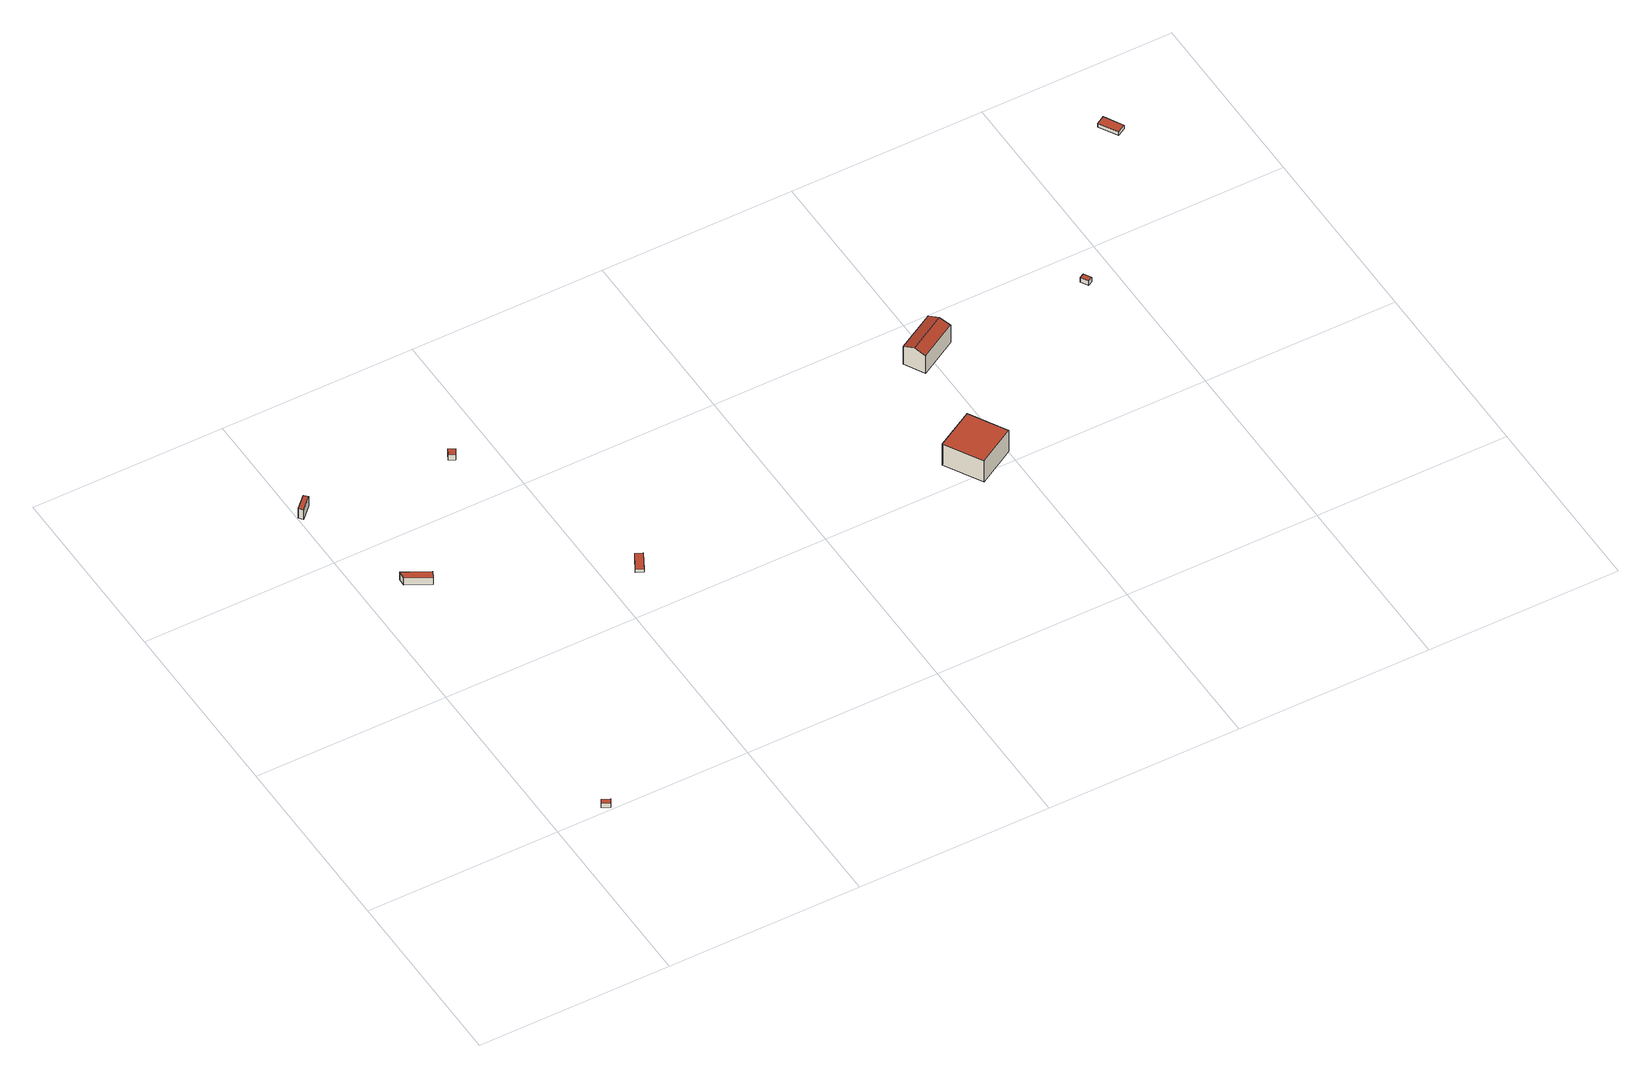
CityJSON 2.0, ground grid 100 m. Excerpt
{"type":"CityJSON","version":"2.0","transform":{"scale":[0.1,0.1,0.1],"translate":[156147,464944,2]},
"CityObjects":{
"building1":{"type":"Building","attributes":{"b3_dak_type":"horizontal","b3_extrusie":"standard","b3_h_dak_50p":6,"b3_h_dak_70p":6.01,"b3_h_dak_max":6.22,"b3_h_dak_min":5.96,"b3_h_maaiveld":3.28,"b3_is_glas_dak":false,"b3_kas_warenhuis":false,"b3_kwaliteitsindicator":true,"b3_mutatie_ahn3_ahn4":false,"b3_mutatie_ahn4_ahn5":false,"b3_n_nok":0,"b3_n_vlakken":1,"b3_opp_buitenmuur":38.39,"b3_opp_dak_plat":11.69,"b3_opp_dak_schuin":0,"b3_opp_grond":11.68,"b3_opp_scheidingsmuur":0,"b3_rmse_lod12":0.136,"b3_rmse_lod13":0.136,"b3_rmse_lod22":0.128,"b3_t_run":9,"b3_val3dity_lod12":"[]","b3_val3dity_lod13":"[]","b3_val3dity_lod22":"[]","b3_volume_lod12":31.93,"b3_volume_lod13":31.93,"b3_volume_lod22":31.97,"geconstateerd":false,"oorspronkelijkbouwjaar":1999,"status":"Pand in gebruik"},"children":["building1-1"]},
"building1-1":{"type":"BuildingPart","parents":["building1"],"geometry":[{"type":"Solid","lod":"2.2","boundaries":[[[[0,1,2,3]],[[4,5,6,7]],[[7,6,1,0]],[[6,5,2,1]],[[5,4,3,2]],[[4,7,0,3]]]],"semantics":{"surfaces":[{"type":"GroundSurface"},{"type":"RoofSurface"},{"type":"WallSurface"}],"values":[[0,1,2,2,2,2]]}}]},
"building2":{"type":"Building","attributes":{"b3_dak_type":"horizontal","b3_extrusie":"standard","b3_h_dak_50p":8.33,"b3_h_dak_70p":8.34,"b3_h_dak_max":8.39,"b3_h_dak_min":8.27,"b3_h_maaiveld":2.23,"b3_is_glas_dak":false,"b3_kas_warenhuis":false,"b3_kwaliteitsindicator":true,"b3_mutatie_ahn3_ahn4":false,"b3_mutatie_ahn4_ahn5":false,"b3_n_nok":0,"b3_n_vlakken":1,"b3_opp_buitenmuur":139.33,"b3_opp_dak_plat":23.57,"b3_opp_dak_schuin":0,"b3_opp_grond":23.57,"b3_opp_scheidingsmuur":0,"b3_rmse_lod12":0.0244,"b3_rmse_lod13":0.0244,"b3_rmse_lod22":0.0213,"b3_t_run":13,"b3_val3dity_lod12":"[]","b3_val3dity_lod13":"[]","b3_val3dity_lod22":"[]","b3_volume_lod12":143.84,"b3_volume_lod13":143.84,"b3_volume_lod22":143.63,"geconstateerd":false,"oorspronkelijkbouwjaar":1999,"status":"Pand in gebruik"},"children":["building2-1"]},
"building2-1":{"type":"BuildingPart","parents":["building2"],"geometry":[{"type":"Solid","lod":"2.2","boundaries":[[[[8,9,10,11]],[[12,13,14,15]],[[15,14,9,8]],[[14,13,10,9]],[[13,12,11,10]],[[12,15,8,11]]]],"semantics":{"surfaces":[{"type":"GroundSurface"},{"type":"RoofSurface"},{"type":"WallSurface"}],"values":[[0,1,2,2,2,2]]}}]},
"building3":{"type":"Building","attributes":{"b3_dak_type":"horizontal","b3_extrusie":"standard","b3_h_dak_50p":6.82,"b3_h_dak_70p":6.86,"b3_h_dak_max":6.98,"b3_h_dak_min":6.62,"b3_h_maaiveld":2.32,"b3_is_glas_dak":false,"b3_kas_warenhuis":false,"b3_kwaliteitsindicator":true,"b3_mutatie_ahn3_ahn4":false,"b3_mutatie_ahn4_ahn5":true,"b3_n_nok":0,"b3_n_vlakken":1,"b3_opp_buitenmuur":163.91,"b3_opp_dak_plat":53.63,"b3_opp_dak_schuin":0,"b3_opp_grond":53.62,"b3_opp_scheidingsmuur":0,"b3_rmse_lod12":0.115,"b3_rmse_lod13":0.115,"b3_rmse_lod22":0.103,"b3_t_run":37,"b3_val3dity_lod12":"[]","b3_val3dity_lod13":"[]","b3_val3dity_lod22":"[]","b3_volume_lod12":243.57,"b3_volume_lod13":243.57,"b3_volume_lod22":241.32,"geconstateerd":false,"oorspronkelijkbouwjaar":2022,"status":"Bouw gestart"},"children":["building3-1"]},
"building3-1":{"type":"BuildingPart","parents":["building3"],"geometry":[{"type":"Solid","lod":"2.2","boundaries":[[[[16,17,18,19]],[[20,21,22,23]],[[23,22,17,16]],[[22,21,18,17]],[[21,20,19,18]],[[20,23,16,19]]]],"semantics":{"surfaces":[{"type":"GroundSurface"},{"type":"RoofSurface"},{"type":"WallSurface"}],"values":[[0,1,2,2,2,2]]}}]},
"building4":{"type":"Building","attributes":{"b3_dak_type":"horizontal","b3_extrusie":"standard","b3_h_dak_50p":5.49,"b3_h_dak_70p":5.5,"b3_h_dak_max":5.53,"b3_h_dak_min":5.36,"b3_h_maaiveld":2.46,"b3_is_glas_dak":false,"b3_kas_warenhuis":false,"b3_kwaliteitsindicator":true,"b3_mutatie_ahn3_ahn4":false,"b3_mutatie_ahn4_ahn5":false,"b3_n_nok":0,"b3_n_vlakken":1,"b3_opp_buitenmuur":45.36,"b3_opp_dak_plat":14.02,"b3_opp_dak_schuin":0,"b3_opp_grond":14.02,"b3_opp_scheidingsmuur":0,"b3_rmse_lod12":0.0469,"b3_rmse_lod13":0.0469,"b3_rmse_lod22":0.0414,"b3_t_run":12,"b3_val3dity_lod12":"[]","b3_val3dity_lod13":"[]","b3_val3dity_lod22":"[]","b3_volume_lod12":42.68,"b3_volume_lod13":42.68,"b3_volume_lod22":42.38,"geconstateerd":false,"oorspronkelijkbouwjaar":1987,"status":"Pand in gebruik"},"children":["building4-1"]},
"building4-1":{"type":"BuildingPart","parents":["building4"],"geometry":[{"type":"Solid","lod":"2.2","boundaries":[[[[24,25,26,27]],[[28,29,30,31]],[[31,30,25,24]],[[30,29,26,25]],[[29,28,27,26]],[[28,31,24,27]]]],"semantics":{"surfaces":[{"type":"GroundSurface"},{"type":"RoofSurface"},{"type":"WallSurface"}],"values":[[0,1,2,2,2,2]]}}]},
"building5":{"type":"Building","attributes":{"b3_dak_type":"horizontal","b3_extrusie":"standard","b3_h_dak_50p":5.42,"b3_h_dak_70p":5.43,"b3_h_dak_max":5.46,"b3_h_dak_min":5.35,"b3_h_maaiveld":3.33,"b3_is_glas_dak":false,"b3_kas_warenhuis":false,"b3_kwaliteitsindicator":true,"b3_mutatie_ahn3_ahn4":false,"b3_mutatie_ahn4_ahn5":false,"b3_n_nok":0,"b3_n_vlakken":1,"b3_opp_buitenmuur":58.46,"b3_opp_dak_plat":39.66,"b3_opp_dak_schuin":0,"b3_opp_grond":39.66,"b3_opp_scheidingsmuur":0,"b3_rmse_lod12":0.0222,"b3_rmse_lod13":0.0222,"b3_rmse_lod22":0.0183,"b3_t_run":26,"b3_val3dity_lod12":"[]","b3_val3dity_lod13":"[]","b3_val3dity_lod22":"[]","b3_volume_lod12":83.33,"b3_volume_lod13":83.33,"b3_volume_lod22":83.04,"geconstateerd":false,"oorspronkelijkbouwjaar":1988,"status":"Pand in gebruik"},"children":["building5-1"]},
"building5-1":{"type":"BuildingPart","parents":["building5"],"geometry":[{"type":"Solid","lod":"2.2","boundaries":[[[[32,33,34,35]],[[36,37,38,39]],[[39,38,33,32]],[[38,37,34,33]],[[37,36,35,34]],[[36,39,32,35]]]],"semantics":{"surfaces":[{"type":"GroundSurface"},{"type":"RoofSurface"},{"type":"WallSurface"}],"values":[[0,1,2,2,2,2]]}}]},
"building6":{"type":"Building","attributes":{"b3_bouwlagen":5,"b3_dak_type":"multiple horizontal","b3_extrusie":"standard","b3_h_dak_50p":16.59,"b3_h_dak_70p":16.62,"b3_h_dak_max":19.71,"b3_h_dak_min":16.55,"b3_h_maaiveld":3.05,"b3_is_glas_dak":false,"b3_kas_warenhuis":false,"b3_kwaliteitsindicator":true,"b3_mutatie_ahn3_ahn4":false,"b3_mutatie_ahn4_ahn5":false,"b3_n_nok":0,"b3_n_vlakken":3,"b3_opp_buitenmuur":1291.69,"b3_opp_dak_plat":545.32,"b3_opp_dak_schuin":0,"b3_opp_grond":487.61,"b3_opp_scheidingsmuur":0,"b3_rmse_lod12":1.06,"b3_rmse_lod13":1.06,"b3_rmse_lod22":0.0732,"b3_t_run":333,"b3_val3dity_lod12":"[]","b3_val3dity_lod13":"[]","b3_val3dity_lod22":"[]","b3_volume_lod12":6617.39,"b3_volume_lod13":6617.39,"b3_volume_lod22":6775.88,"geconstateerd":false,"oorspronkelijkbouwjaar":1989,"status":"Pand in gebruik"},"children":["building6-1"]},
"building6-1":{"type":"BuildingPart","parents":["building6"],"geometry":[{"type":"Solid","lod":"2.2","boundaries":[[[[40,41,42,43]],[[44,45,46,47]],[[47,46,41,40]],[[46,45,42,41]],[[45,44,43,42]],[[44,47,40,43]]]],"semantics":{"surfaces":[{"type":"GroundSurface"},{"type":"RoofSurface"},{"type":"WallSurface"}],"values":[[0,1,2,2,2,2]]}}]},
"building7":{"type":"Building","attributes":{"b3_bag_bag_overlap":0,"b3_dak_type":"slanted","b3_extrusie":"standard","b3_h_dak_50p":14.13,"b3_h_dak_70p":14.15,"b3_h_dak_max":16.63,"b3_h_dak_min":14.07,"b3_h_maaiveld":2.92,"b3_is_glas_dak":false,"b3_kas_warenhuis":false,"b3_kwaliteitsindicator":true,"b3_mutatie_ahn3_ahn4":false,"b3_mutatie_ahn4_ahn5":false,"b3_n_nok":0,"b3_n_vlakken":6,"b3_opp_buitenmuur":162.11,"b3_opp_dak_plat":18.47,"b3_opp_dak_schuin":0,"b3_opp_grond":18.47,"b3_opp_scheidingsmuur":70.12,"b3_rmse_lod12":0.546,"b3_rmse_lod13":0.546,"b3_rmse_lod22":0.441,"b3_t_run":466,"b3_val3dity_lod12":"[]","b3_val3dity_lod13":"[]","b3_val3dity_lod22":"[]","b3_volume_lod12":3245.69,"b3_volume_lod13":3245.69,"b3_volume_lod22":3256.14,"geconstateerd":false,"oorspronkelijkbouwjaar":2024,"status":"Bouw gestart"},"children":["building7-1"]},
"building7-1":{"type":"BuildingPart","parents":["building7"],"geometry":[{"type":"Solid","lod":"2.2","boundaries":[[[[48,49,50,51]],[[52,53,54,55]],[[53,52,49,48]],[[52,55,56,50,49]],[[57,56,55,54]],[[56,57,51,50]],[[57,54,53,48,51]]]],"semantics":{"surfaces":[{"type":"GroundSurface"},{"type":"RoofSurface"},{"type":"WallSurface"}],"values":[[0,1,2,2,1,2,2]]}}]},
"building8":{"type":"Building","attributes":{"b3_dak_type":"horizontal","b3_extrusie":"standard","b3_h_dak_50p":5.73,"b3_h_dak_70p":5.75,"b3_h_dak_max":5.91,"b3_h_dak_min":5.67,"b3_h_maaiveld":3.01,"b3_is_glas_dak":false,"b3_kas_warenhuis":false,"b3_kwaliteitsindicator":true,"b3_mutatie_ahn3_ahn4":false,"b3_mutatie_ahn4_ahn5":false,"b3_n_nok":0,"b3_n_vlakken":1,"b3_opp_buitenmuur":39.41,"b3_opp_dak_plat":12.07,"b3_opp_dak_schuin":0,"b3_opp_grond":12.06,"b3_opp_scheidingsmuur":0,"b3_rmse_lod12":0.064,"b3_rmse_lod13":0.064,"b3_rmse_lod22":0.0583,"b3_t_run":14,"b3_val3dity_lod12":"[]","b3_val3dity_lod13":"[]","b3_val3dity_lod22":"[]","b3_volume_lod12":33.08,"b3_volume_lod13":33.08,"b3_volume_lod22":33.07,"geconstateerd":false,"oorspronkelijkbouwjaar":1996,"status":"Pand in gebruik"},"children":["building8-1"]},
"building8-1":{"type":"BuildingPart","parents":["building8"],"geometry":[{"type":"Solid","lod":"2.2","boundaries":[[[[58,59,60,61]],[[62,63,64,65]],[[65,64,59,58]],[[64,63,60,59]],[[63,62,61,60]],[[62,65,58,61]]]],"semantics":{"surfaces":[{"type":"GroundSurface"},{"type":"RoofSurface"},{"type":"WallSurface"}],"values":[[0,1,2,2,2,2]]}}]},
"building9":{"type":"Building","attributes":{"b3_dak_type":"horizontal","b3_extrusie":"standard","b3_h_dak_50p":5.53,"b3_h_dak_70p":5.55,"b3_h_dak_max":5.63,"b3_h_dak_min":5.42,"b3_h_maaiveld":3.27,"b3_is_glas_dak":false,"b3_kas_warenhuis":false,"b3_kwaliteitsindicator":true,"b3_mutatie_ahn3_ahn4":false,"b3_mutatie_ahn4_ahn5":false,"b3_n_nok":0,"b3_n_vlakken":1,"b3_opp_buitenmuur":72.37,"b3_opp_dak_plat":54.82,"b3_opp_dak_schuin":0,"b3_opp_grond":54.81,"b3_opp_scheidingsmuur":0,"b3_rmse_lod12":0.283,"b3_rmse_lod13":0.283,"b3_rmse_lod22":0.277,"b3_t_run":30,"b3_val3dity_lod12":"[]","b3_val3dity_lod13":"[]","b3_val3dity_lod22":"[]","b3_volume_lod12":125.17,"b3_volume_lod13":125.17,"b3_volume_lod22":123.7,"geconstateerd":false,"oorspronkelijkbouwjaar":1996,"status":"Pand in gebruik"},"children":["building9-1"]},
"building9-1":{"type":"BuildingPart","parents":["building9"],"geometry":[{"type":"Solid","lod":"2.2","boundaries":[[[[66,67,68,69]],[[70,71,72,73]],[[73,72,67,66]],[[72,71,68,67]],[[71,70,69,68]],[[70,73,66,69]]]],"semantics":{"surfaces":[{"type":"GroundSurface"},{"type":"RoofSurface"},{"type":"WallSurface"}],"values":[[0,1,2,2,2,2]]}}]}
},
"vertices":[
[296,26,13],[283,3,13],[245,23,13],[258,47,13],[258,47,40],[245,23,40],[283,3,40],[296,26,40],
[86,2373,2],[23,2312,2],[5,2331,2],[67,2392,2],[67,2392,63],[5,2331,63],[23,2312,63],[86,2373,63],
[204,1758,3],[336,1686,3],[318,1652,3],[200,1718,3],[200,1718,49],[318,1652,49],[336,1686,49],[204,1758,49],
[799,2341,5],[830,2323,5],[810,2288,5],[780,2305,5],[780,2305,35],[810,2288,35],[830,2323,35],[799,2341,35],
[1191,1334,13],[1226,1315,13],[1178,1227,13],[1143,1246,13],[1143,1246,34],[1178,1227,34],[1226,1315,34],[1191,1334,34],
[2695,1134,10],[2889,1244,10],[2997,1055,10],[2804,943,10],[2804,943,146],[2997,1055,146],[2889,1244,146],[2695,1134,146],
[2870,1784,9],[3068,1896,9],[3126,1793,9],[2929,1680,9],[3068,1896,121],[2870,1784,121],[2900,1732,141],[3097,1845,141],[3126,1793,121],[2929,1680,121],
[3875,1802,10],[3852,1789,10],[3830,1828,10],[3853,1841,10],[3853,1841,38],[3830,1828,38],[3852,1789,38],[3875,1802,38],
[4497,2570,13],[4455,2545,13],[4400,2642,13],[4443,2666,13],[4443,2666,36],[4400,2642,36],[4455,2545,36],[4497,2570,36]
]}
